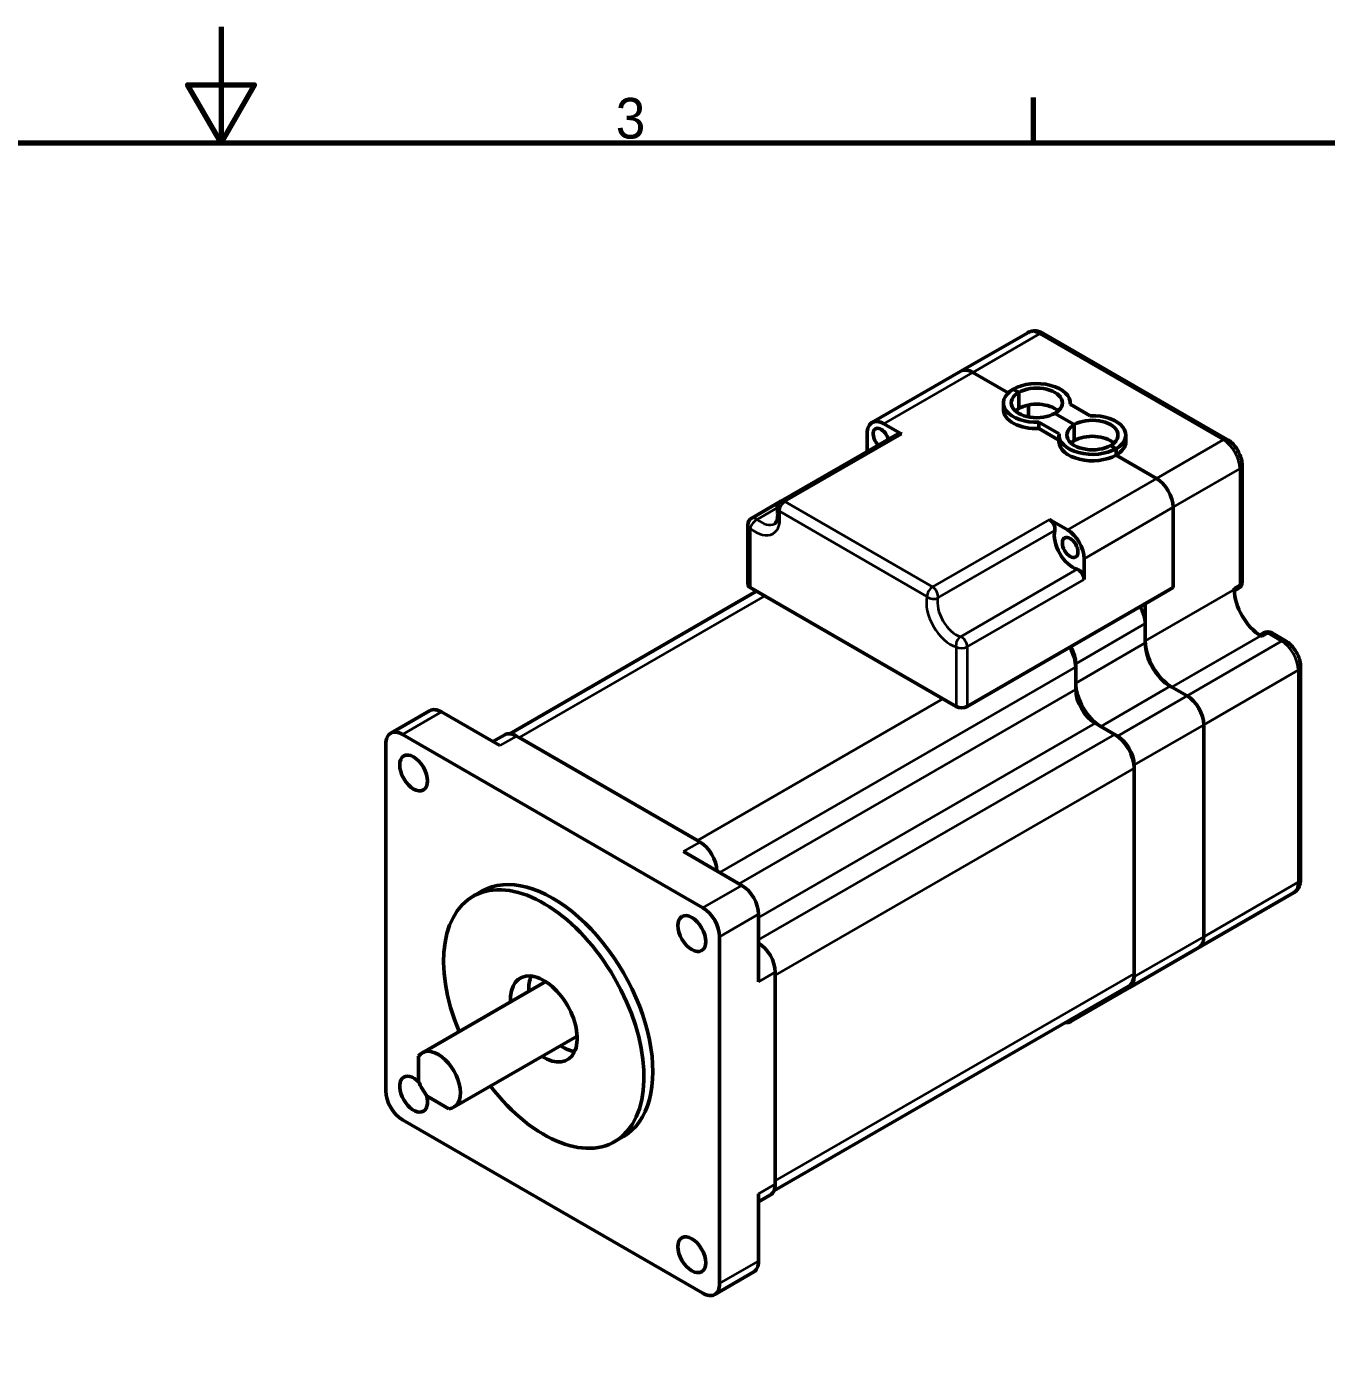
# Model space of a CAD drawing. Header units: millimetres. Extents: x 658 to 2262, y -118 to 445.
# Drawn here: x 942.7 to 1107.9, y 275.1 to 445.4 of the extents above; entities that cross this region are included whole.
import ezdxf

# ---------------------------------------------------------------- set-up
doc = ezdxf.new("R2010")
doc.units = ezdxf.units.MM
doc.header["$LTSCALE"] = 1.5
doc.layers.get('0').update_dxf_attribs({"lineweight": 25})
for name, color, linetype, lineweight in [('경계(ISO)', 7, 'Continuous', 70), ('외형선(ISO)', 7, 'Continuous', 50), ('좁은 외형선(ISO)', 7, 'Continuous', 35)]:
    doc.layers.add(name, color=color, linetype=linetype, lineweight=lineweight)
doc.styles.get("Standard").update_dxf_attribs({"font": ''})
doc.styles.get('Standard').set_extended_font_data('Gulim')

# ---------------------------------------------------------------- blocks, each defined once
blk = doc.blocks.new('경계 Default Border')
at = {"layer": '경계(ISO)'}
blk.add_line((280, 287), (280, 290.9), dxfattribs=at)
at = {"layer": '경계(ISO)', "flags": 128}
for points in [[(210, 297), (210, 287), (207.11, 292), (212.89, 292), (210, 287)], [(10, 10), (10, 287), (410, 287), (410, 10), (10, 10)]]:
    blk.add_lwpolyline(points, dxfattribs=at)
at = {"layer": '경계(ISO)', "insert": (244.01, 287.32), "char_height": 3.5, "attachment_point": 7}
blk.add_mtext('3', dxfattribs=at)

msp = doc.modelspace()

# ---------------------------------------------------------------- linework, layer by layer
at = {"layer": '외형선(ISO)'}
for p, q in [((1069.957, 406.563), (1061.471, 401.664)), ((1095.291, 392.992), (1071.957, 406.464)), ((1061.471, 401.664), (1050.158, 395.132)), ((1062.971, 401.516), (1067.475, 398.915)), ((1067.475, 398.915), (1062.971, 401.516)), ((1068.805, 398.964), (1068.098, 399.372)), ((1068.098, 399.372), (1068.805, 398.964)), ((1068.805, 398.964), (1068.805, 396.923)), ((1068.805, 396.923), (1068.805, 398.964)), ((1066.853, 396.821), (1066.853, 397.637)), ((1070.042, 395.864), (1070.042, 397.37)), ((1077.893, 396.003), (1075.344, 397.475)), ((1075.353, 397.47), (1075.353, 397.637)), ((1073.401, 396.311), (1075.876, 394.882)), ((1073.401, 396.311), (1075.876, 394.882)), ((1053.444, 393.713), (1038.595, 385.14)), ((1049.536, 393.759), (1049.536, 391.457)), ((1053.944, 393.664), (1051.658, 394.984)), ((1071.384, 395.189), (1073.933, 393.717)), ((1071.384, 394.373), (1071.384, 395.189)), ((1073.924, 392.906), (1071.384, 394.373)), ((1073.924, 393.555), (1073.924, 392.738)), ((1075.876, 394.882), (1075.876, 392.84)), ((1075.876, 392.84), (1075.876, 394.882)), ((1082.424, 392.738), (1082.424, 393.555)), ((1080.472, 392.228), (1081.179, 391.82)), ((1080.472, 392.228), (1081.179, 391.82)), ((1081.179, 391.003), (1081.179, 391.82)), ((1081.179, 391.003), (1081.179, 391.82)), ((1081.179, 391.003), (1086.306, 388.044)), ((1086.306, 388.044), (1081.179, 391.003)), ((1097.205, 374.906), (1097.205, 389.677)), ((1034.894, 383.003), (1038.595, 385.14)), ((1088.427, 384.369), (1088.427, 374.163)), ((1088.427, 384.369), (1088.427, 374.163)), ((1034.394, 382.137), (1034.394, 374.571)), ((1074.992, 381.512), (1072.706, 382.832)), ((1077.114, 375.197), (1077.114, 377.837)), ((1035.5, 373.694), (1004.14, 355.587)), ((1060.85, 359.058), (1034.687, 374.163)), ((1088.427, 374.163), (1062.264, 359.058)), ((1088.427, 374.163), (1084.892, 372.122)), ((1096.205, 374.09), (1096.205, 373.918)), ((1096.208, 373.753), (1096.705, 374.04)), ((1084.892, 367.386), (1084.892, 372.122)), ((1084.892, 367.141), (1084.892, 369.591)), ((1099.955, 368.411), (1099.458, 368.124)), ((1099.599, 368.039), (1099.748, 367.953)), ((1100.955, 368.411), (1102.716, 367.395)), ((1076.053, 362.038), (1076.053, 364.488)), ((1076.053, 364.079), (1076.053, 361.222)), ((1104.63, 364.079), (1104.63, 337.135)), ((1088.074, 361.63), (1090.195, 360.405)), ((1090.195, 360.405), (1088.286, 361.507)), ((993.943, 358.512), (988.993, 355.655)), ((995.443, 358.364), (1002.867, 354.077)), ((1078.528, 356.935), (1081.003, 355.506)), ((1079.235, 356.527), (1081.356, 355.302)), ((1092.316, 356.731), (1092.316, 329.787)), ((1092.316, 356.731), (1092.316, 329.787)), ((1028.677, 333.461), (990.493, 355.506)), ((1003.489, 355.451), (1001.989, 354.585)), ((1028.323, 341.83), (1004.989, 355.302)), ((1005.342, 355.098), (1027.97, 342.034)), ((988.372, 354.281), (988.372, 310.191)), ((1083.477, 351.628), (1083.477, 324.683)), ((1083.477, 351.22), (1083.477, 325.092)), ((1026.202, 340.605), (1033.626, 336.318)), ((1000.585, 335.577), (999.453, 334.924)), ((1091.695, 328.413), (1103.716, 335.353)), ((1035.748, 332.644), (1035.748, 324.071)), ((1030.798, 285.696), (1030.798, 329.787)), ((1082.856, 323.31), (1091.695, 328.413)), ((1008.69, 324.09), (993.018, 315.043)), ((1037.869, 298.351), (1037.869, 325.296)), ((1037.869, 324.888), (1037.869, 298.76)), ((1082.753, 323.489), (1037.692, 297.474)), ((1082.856, 323.31), (1075.432, 319.023)), ((1012.69, 317.162), (997.018, 308.115)), ((992.544, 314.589), (992.544, 311.426)), ((993.649, 309.511), (996.388, 307.93)), ((990.493, 306.516), (1028.677, 284.471)), ((1018.585, 304.4), (1017.453, 303.747)), ((1035.748, 297.127), (1035.748, 288.553)), ((1035.748, 296.112), (1037.248, 296.978)), ((1035.126, 287.18), (1030.177, 284.322))]:
    msp.add_line(p, q, dxfattribs=at)
for centre, start, end in [((1039.095, 384.274), 120, 190.36798), ((1035.394, 382.137), 120, 180), ((1096.205, 374.906), 300, 0), ((1100.455, 367.545), 60, 120)]:
    msp.add_arc(centre, 1, start, end, dxfattribs=at)
for centre, major_axis, start_param, end_param in [((1062.971, 399.066), (-1.5, 2.598), 5.4977871, 6.2831853), ((1062.971, 399.066), (-1.5, 2.598), 5.4977871, 6.2831853), ((1071.103, 397.637), (-4.25, 0), 5.4977871, 7.9201259), ((1071.103, 397.637), (-3.25, 0), 5.4977871, 8.6393798), ((1071.103, 397.637), (4.25, 0), 6.217041, 8.6393798), ((1071.103, 397.637), (3.25, 0), 5.4977871, 8.6393798), ((1071.103, 395.596), (-3.25, 0), 3.7167041, 5.4977871), ((1051.658, 392.534), (-1.5, 2.598), 5.4977871, 7.0685835), ((1071.103, 396.821), (-4.25, 0), 0, 1.6369406), ((1071.103, 395.596), (-3.25, 0), 5.4977871, 5.7080739), ((1078.174, 393.555), (3.25, 0), 5.4977871, 8.6393798), ((1078.174, 393.555), (4.25, 0), 5.4977871, 7.9201259), ((1051.304, 393.147), (-0.7, 1.212), 4.2857638, 8.2806068), ((1053.944, 392.847), (-0.5, 0.866), 5.4977871, 6.2831853), ((1078.174, 393.555), (-4.25, 0), 6.217041, 8.6393798), ((1078.174, 393.555), (-3.25, 0), 5.4977871, 8.6393798), ((1078.174, 392.738), (-4.25, 0), 0, 2.3561945), ((1078.174, 391.514), (-3.25, 0), 5.4977871, 5.7080739), ((1078.174, 391.514), (-3.25, 0), 3.7167041, 5.4977871), ((1078.174, 392.738), (4.25, 0), 5.4977871, 6.2831853), ((1086.306, 385.594), (-1.5, 2.598), 3.9269908, 5.4977871), ((1086.306, 385.594), (1.5, -2.598), 0.7853982, 2.3561945), ((1072.706, 382.015), (0.5, -0.866), 0.5534386, 2.3561945), ((1075.699, 379.47), (-1.675, 2.901), 0.5534386, 2.5881541), ((1074.992, 379.062), (1.5, -2.598), 0.7853982, 2.3561945), ((1076.406, 375.605), (0.5, -0.866), 0.7853982, 2.5881541), ((1035.394, 374.571), (-1, 0), 0, 0.7853982), ((1099.599, 371.959), (2.4, -4.157), 3.9269908, 5.4977871), ((1082.77, 370.815), (-1.5, 2.598), 3.9269908, 4.7359614), ((1073.578, 365.508), (-1.75, 3.031), 3.9269908, 4.7325934), ((1073.932, 365.712), (1.5, -2.598), 0.7853982, 1.5943687), ((1088.286, 365.427), (2.4, -4.157), 3.9269908, 5.4977871), ((1088.074, 365.304), (-2.25, 3.897), 0.7853982, 2.3561945), ((1079.235, 360.201), (2.25, -3.897), 3.9269908, 5.4977871), ((1078.528, 359.793), (-1.75, 3.031), 0.7853982, 2.3561945), ((1090.195, 357.956), (-1.5, 2.598), 3.9269908, 5.4977871), ((1090.195, 357.956), (1.5, -2.598), 0.7853982, 2.3561945), ((995.443, 355.914), (-1.5, 2.598), 5.4977871, 6.2831853), ((1061.557, 359.466), (-1, 0), 0.7853982, 2.3561945), ((990.493, 353.057), (-1.5, 2.598), 5.4977871, 7.0685835), ((1004.989, 352.853), (-1.5, 2.598), 5.4977871, 6.2831853), ((1081.003, 352.648), (-1.75, 3.031), 3.9269908, 5.4977871), ((1081.356, 352.853), (1.5, -2.598), 0.7853982, 2.3561945), ((1028.323, 339.38), (-1.5, 2.598), 3.9269908, 5.4977871), ((1009.585, 319.989), (9, -15.588), 0, 3.1415927), ((1008.453, 319.335), (-9, 15.588), 1.7948894, 7.6298885), ((1033.626, 333.869), (-1.5, 2.598), 3.9269908, 5.4977871), ((1028.677, 331.011), (1.5, -2.598), 0.7853982, 2.3561945), ((1035.748, 326.521), (-1.5, 2.598), 3.9269908, 5.4977871), ((1090.195, 331.011), (1.5, -2.598), 0, 0.7853982), ((1090.195, 331.011), (1.5, -2.598), 0, 0.7853982), ((1008.453, 319.335), (3, -5.196), 5.4421166, 10.2658466), ((1010.787, 320.683), (-3, 5.196), 0.3994468, 0.8410687), ((1081.356, 325.908), (1.5, -2.598), 5.9094344, 7.0685835), ((1081.003, 326.521), (1.75, -3.031), 0, 0.7853982), ((1073.932, 321.622), (1.5, -2.598), 5.9094344, 6.6569362), ((995.018, 311.579), (-2, 3.464), 2.861555, 6.563223), ((1010.787, 320.683), (-3, 5.196), 2.300524, 2.7421459), ((991.907, 309.782), (-1.25, 2.165), 5.0856832, 10.6222801), ((990.493, 308.966), (-1.5, 2.598), 0.7853982, 2.3561945), ((995.018, 311.579), (-2, 3.464), 1.2907587, 1.850834), ((1035.748, 299.576), (1.5, -2.598), 0, 0.7853982), ((1033.626, 289.778), (1.5, -2.598), 0, 0.7853982), ((1028.677, 286.92), (1.5, -2.598), 5.4977871, 7.0685835)]:
    msp.add_ellipse(centre, major_axis=major_axis, ratio=0.5773503, start_param=start_param, end_param=end_param, dxfattribs=at)
for centre, major_axis in [((1075.346, 379.266), (-0.7, 1.212)), ((991.907, 350.607), (-1.25, 2.165)), ((1027.262, 330.195), (-1.25, 2.165)), ((1027.262, 289.37), (-1.25, 2.165))]:
    msp.add_ellipse(centre, major_axis=major_axis, ratio=0.5773503, dxfattribs=at)
for points, knots in [([(1071.957, 406.464), (1071.843, 406.53), (1071.725, 406.588), (1071.479, 406.685), (1071.351, 406.724), (1071.084, 406.778), (1070.946, 406.792), (1070.661, 406.789), (1070.516, 406.771), (1070.229, 406.696), (1070.088, 406.639), (1069.957, 406.563)], [0, 0, 0, 0, 0.15707963, 0.15707963, 0.31415927, 0.31415927, 0.4712389, 0.4712389, 0.62831853, 0.62831853, 0.78539816, 0.78539816, 0.78539816, 0.78539816]), ([(1097.205, 389.677), (1097.205, 389.938), (1097.17, 390.199), (1097.046, 390.714), (1096.956, 390.967), (1096.73, 391.456), (1096.595, 391.691), (1096.284, 392.131), (1096.11, 392.335), (1095.726, 392.7), (1095.518, 392.861), (1095.291, 392.992)], [4.712389, 4.712389, 4.712389, 4.712389, 5.0265482, 5.0265482, 5.3407075, 5.3407075, 5.6548668, 5.6548668, 5.969026, 5.969026, 6.2831853, 6.2831853, 6.2831853, 6.2831853]), ([(1038.111, 384.094), (1038.15, 383.879), (1038.172, 383.675), (1038.181, 383.3), (1038.169, 383.131), (1038.119, 382.838), (1038.083, 382.715), (1037.999, 382.521), (1037.953, 382.45), (1037.864, 382.345), (1037.822, 382.311), (1037.776, 382.285)], [6.0512257, 6.0512257, 6.0512257, 6.0512257, 6.2546973, 6.2546973, 6.4581688, 6.4581688, 6.6616404, 6.6616404, 6.8651119, 6.8651119, 7.0685835, 7.0685835, 7.0685835, 7.0685835]), ([(1104.63, 364.079), (1104.63, 364.341), (1104.595, 364.602), (1104.47, 365.116), (1104.381, 365.37), (1104.155, 365.859), (1104.019, 366.094), (1103.709, 366.534), (1103.534, 366.738), (1103.151, 367.103), (1102.942, 367.264), (1102.716, 367.395)], [4.712389, 4.712389, 4.712389, 4.712389, 5.0265482, 5.0265482, 5.3407075, 5.3407075, 5.6548668, 5.6548668, 5.969026, 5.969026, 6.2831853, 6.2831853, 6.2831853, 6.2831853]), ([(1103.716, 335.353), (1103.847, 335.429), (1103.967, 335.523), (1104.176, 335.734), (1104.264, 335.851), (1104.409, 336.095), (1104.465, 336.223), (1104.552, 336.481), (1104.582, 336.611), (1104.621, 336.873), (1104.63, 337.004), (1104.63, 337.135)], [3.92699082, 3.92699082, 3.92699082, 3.92699082, 4.08407045, 4.08407045, 4.24115008, 4.24115008, 4.39822972, 4.39822972, 4.55530935, 4.55530935, 4.71238898, 4.71238898, 4.71238898, 4.71238898])]:
    msp.add_open_spline(points, degree=3, knots=knots, dxfattribs=at)
at = {"layer": '좁은 외형선(ISO)'}
for p, q in [((1062.971, 401.516), (1071.457, 406.415)), ((1071.457, 406.415), (1094.791, 392.943)), ((1051.658, 394.984), (1062.971, 401.516)), ((1039.095, 385.09), (1053.944, 393.664)), ((1094.791, 392.943), (1086.306, 388.044)), ((1088.427, 384.369), (1096.912, 389.268)), ((1096.912, 389.268), (1096.912, 374.498)), ((1086.306, 388.044), (1074.992, 381.512)), ((1057.857, 374.258), (1039.095, 385.09)), ((1035.557, 382.838), (1038.095, 384.304)), ((1038.388, 383.866), (1057.149, 373.034)), ((1077.114, 377.837), (1088.427, 384.369)), ((1034.687, 381.729), (1034.687, 374.163)), ((1072.706, 382.832), (1057.857, 374.258)), ((1058.545, 372.857), (1073.394, 381.43)), ((1076.244, 376.494), (1061.395, 367.921)), ((1062.264, 366.624), (1077.114, 375.197)), ((1036.526, 373.102), (1005.342, 355.098)), ((1096.205, 373.918), (1084.892, 367.386)), ((1096.912, 374.498), (1096.205, 374.09)), ((1084.892, 369.591), (1076.053, 364.488)), ((1088.286, 361.507), (1099.599, 368.039)), ((1099.748, 367.953), (1100.455, 368.362)), ((1100.455, 368.362), (1102.216, 367.345)), ((1060.85, 366.624), (1060.85, 359.058)), ((1062.264, 366.624), (1062.264, 359.058)), ((1076.053, 362.038), (1084.892, 367.141)), ((1102.216, 367.345), (1090.195, 360.405)), ((1076.053, 364.079), (1030.798, 337.951)), ((1092.316, 356.731), (1104.337, 363.671)), ((1104.337, 363.671), (1104.337, 336.727)), ((1033.273, 336.523), (1076.053, 361.222)), ((1088.074, 361.63), (1079.235, 356.527)), ((1027.97, 342.034), (1059.153, 360.038)), ((1081.356, 355.302), (1090.195, 360.405)), ((995.443, 358.364), (990.493, 355.506)), ((1078.528, 356.935), (1035.748, 332.236)), ((1092.316, 356.731), (1083.477, 351.628)), ((1004.989, 355.302), (1002.867, 354.077)), ((1035.748, 329.378), (1081.003, 355.506)), ((1083.477, 351.22), (1037.869, 324.888)), ((1026.202, 340.605), (1028.323, 341.83)), ((1028.677, 333.461), (1033.626, 336.318)), ((1104.337, 336.727), (1092.316, 329.787)), ((1035.748, 332.644), (1030.798, 329.787)), ((1083.477, 324.683), (1092.316, 329.787)), ((1037.869, 325.296), (1035.748, 324.071)), ((1037.869, 298.76), (1083.477, 325.092)), ((1035.748, 297.127), (1037.869, 298.351)), ((1030.798, 285.696), (1035.748, 288.553))]:
    msp.add_line(p, q, dxfattribs=at)
for centre, major_axis, ratio, start_param, end_param in [((1071.457, 403.965), (-1.5, 2.598), 0.5773503, 5.4977871, 6.2831853), ((1071.457, 405.598), (0.5, 0.866), 0.5773503, 0, 0.7853982), ((1094.791, 392.126), (0.5, 0.866), 0.5773503, 0, 0.7853982), ((1094.791, 390.493), (1.5, -2.598), 0.5773503, 0.7853982, 2.3561945), ((1096.205, 389.677), (1, 0), 0.5773503, 5.4977871, 6.2831853), ((1039.095, 384.274), (0.5, 0.866), 0.5773503, 0.7853982, 2.3561945), ((1039.095, 384.274), (-0.5, 0.866), 0.5773503, 5.4977871, 6.2831853), ((1035.394, 384.778), (2.175, -3.767), 0.5773503, 5.2658276, 7.300543), ((1039.095, 384.274), (-0.984, -0.18), 0.4291634, 0, 0.6934686), ((1035.394, 382.137), (-1, 0), 0.5773503, 0, 0.7853982), ((1035.394, 382.137), (0.648, 0.762), 0.4291634, 0.8773278, 2.4481241), ((1035.394, 382.137), (-0.5, 0.866), 0.5773503, 5.2658276, 6.2831853), ((1036.101, 385.186), (1.675, -2.901), 0.5773503, 5.2658276, 6.2831853), ((1096.205, 374.906), (1, 0), 0.5773503, 5.4977871, 6.2831853), ((1057.857, 373.442), (-0.5, -0.866), 0.5773503, 3.9269908, 5.4977871), ((1057.857, 373.442), (-0.5, 0.866), 0.5773503, 3.6950312, 5.4977871), ((1096.205, 374.906), (0.5, -0.866), 0.5773503, 0, 0.7853982), ((1060.143, 370.489), (2.175, -3.767), 0.5773503, 3.6950312, 5.7297467), ((1057.857, 373.442), (0.974, -0.226), 0.6946118, 4.0731686, 5.6439649), ((1060.85, 370.897), (-1.675, 2.901), 0.5773503, 0.5534386, 2.5881541), ((1100.455, 367.545), (-0.5, 0.866), 0.5773503, 5.4977871, 6.2831853), ((1100.455, 367.545), (0.5, 0.866), 0.5773503, 0, 0.7853982), ((1061.557, 367.032), (-0.291, -0.957), 0.6946118, 3.780813, 5.3516094), ((1061.557, 367.032), (1, 0), 0.5773503, 3.9269908, 5.4977871), ((1061.557, 367.032), (-0.5, 0.866), 0.5773503, 3.9269908, 5.7297467), ((1102.216, 366.529), (0.5, 0.866), 0.5773503, 0, 0.7853982), ((1102.216, 364.896), (1.5, -2.598), 0.5773503, 0.7853982, 2.3561945), ((1103.63, 364.079), (1, 0), 0.5773503, 5.4977871, 6.2831853), ((1102.216, 337.951), (1.5, -2.598), 0.5773503, 0, 0.7853982), ((1103.63, 337.135), (1, 0), 0.5773503, 5.4977871, 6.2831853)]:
    msp.add_ellipse(centre, major_axis=major_axis, ratio=ratio, start_param=start_param, end_param=end_param, dxfattribs=at)

# ---------------------------------------------------------------- block references
at = {"color": 0, "xscale": 1.474767, "yscale": 1.474767, "zscale": 1.474767}
msp.add_blockref('경계 Default Border', (657.74, 7.435), dxfattribs=at)

doc.saveas('drawing.dxf')
